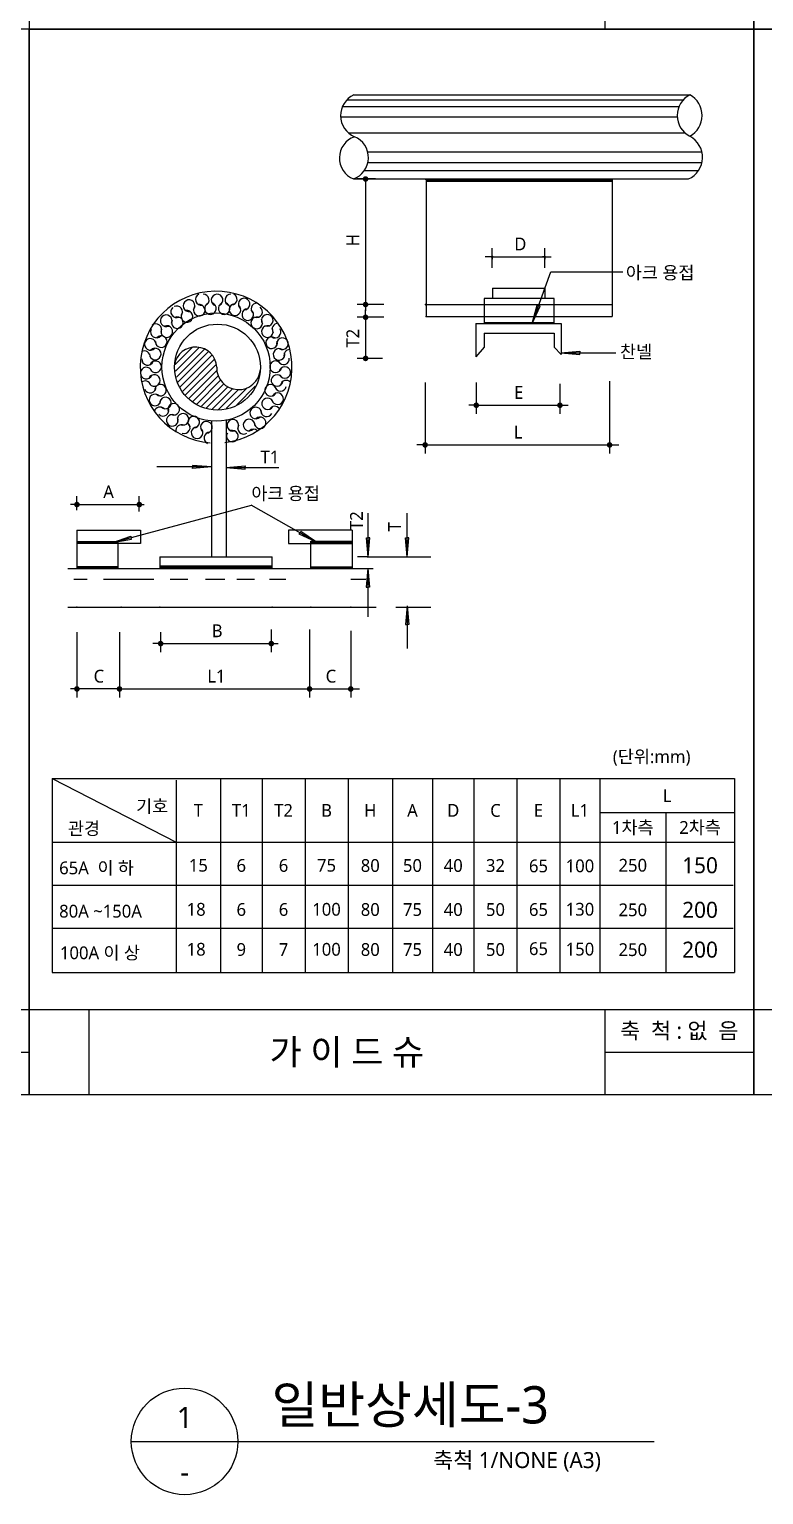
# Model space of a CAD drawing. Header units: millimetres. Extents: x 70076 to 74197, y 15592 to 16067.
# Drawn here: x 72030.4 to 72168.2, y 15592.3 to 15867.4 of the extents above; entities that cross this region are included whole.
import ezdxf
from ezdxf.enums import TextEntityAlignment as Align

# ---------------------------------------------------------------- set-up
doc = ezdxf.new("R2010")
doc.units = ezdxf.units.MM
for name, color, linetype in [('AA-MKXS', 3, 'Continuous'), ('C', 4, 'Continuous'), ('G', 3, 'Continuous'), ('M', 6, 'Continuous'), ('MDET', 4, 'Continuous'), ('Y', 2, 'Continuous')]:
    doc.layers.add(name, color=color, linetype=linetype)
doc.styles.add('sunjin', font='')
doc.styles.get('sunjin').set_extended_font_data('Malgun Gothic')

# ---------------------------------------------------------------- blocks, each defined once
blk = doc.blocks.new('BORDER')
for p, q in [((1, 1), (0, 1)), ((0, 1), (0, 0)), ((1, 0), (1, 1)), ((0, 0), (1, 0))]:
    blk.add_line(p, q)
blk = doc.blocks.new('*X1347')
at = {"color": 0, "linetype": 'Continuous'}
for p, q in [((29.73, 160.19), (33.8, 164.26)), ((29.76, 158.63), (35.36, 164.23)), ((29.99, 157.27), (36.57, 163.85)), ((30.37, 156.06), (37.55, 163.24)), ((30.87, 154.96), (38.36, 162.45)), ((31.47, 153.97), (38.97, 161.48)), ((32.16, 153.08), (39.37, 160.28)), ((32.95, 152.27), (39.49, 158.82)), ((33.83, 151.56), (39.82, 157.55)), ((34.8, 150.94), (40.38, 156.52)), ((35.87, 150.42), (41.12, 155.67)), ((37.06, 150.02), (42.04, 155)), ((44.17, 150.77), (48.49, 155.09)), ((49.35, 157.54), (49.36, 157.55)), ((38.39, 149.76), (43.16, 154.52)), ((39.9, 149.68), (44.54, 154.32)), ((41.71, 149.89), (46.5, 154.69))]:
    blk.add_line(p, q, dxfattribs=at)

msp = doc.modelspace()

# ---------------------------------------------------------------- linework, layer by layer
at = {"layer": 'AA-MKXS', "color": 7}
msp.add_line((72049.51, 15602.26), (72147.67, 15602.26), dxfattribs=at)
msp.add_circle((72059.51, 15602.26), 10, dxfattribs=at)
at = {"layer": 'C', "color": 4}
for p, q in [((72138.37, 15883.36), (72138.37, 15867.36)), ((72030.37, 15867.36), (72030.37, 15667.36)), ((71894.37, 15683.36), (72030.37, 15683.36)), ((72030.37, 15683.36), (72166.37, 15683.36)), ((72041.57, 15683.36), (72041.57, 15667.36)), ((72138.37, 15683.36), (72138.37, 15667.36)), ((72166.37, 15683.36), (72302.37, 15683.36)), ((72002.37, 15675.36), (72030.37, 15675.36)), ((72138.37, 15675.36), (72166.37, 15675.36))]:
    msp.add_line(p, q, dxfattribs=at)
at = {"layer": 'G', "color": 3, "linetype": 'Continuous'}
for p, q in [((72089.94, 15854.12), (72153.12, 15854.12)), ((72089.1, 15852.85), (72152.3, 15852.85)), ((72088.76, 15850.94), (72152.02, 15850.94)), ((72090.27, 15847.92), (72153.42, 15847.92)), ((72093.87, 15844.38), (72156.51, 15844.38)), ((72093.25, 15840.82), (72155.9, 15840.82)), ((72093.93, 15842.38), (72156.56, 15842.38)), ((72104.86, 15839.26), (72104.86, 15813.45)), ((72104.86, 15839.26), (72139.8, 15839.26)), ((72104.86, 15839.17), (72139.8, 15839.17)), ((72104.86, 15839.04), (72139.8, 15839.04)), ((72104.86, 15838.9), (72139.8, 15838.9)), ((72104.86, 15838.82), (72139.8, 15838.82)), ((72139.8, 15839.26), (72139.8, 15813.45)), ((72117.32, 15818.79), (72127.12, 15818.79)), ((72117.32, 15818.79), (72117.32, 15816.79)), ((72127.12, 15818.79), (72127.12, 15816.79)), ((72104.86, 15815.67), (72139.8, 15815.67)), ((72128.9, 15816.79), (72115.77, 15816.79)), ((72115.77, 15816.79), (72115.77, 15812.11)), ((72128.9, 15812.11), (72128.9, 15816.79)), ((72104.86, 15813.45), (72139.8, 15813.45)), ((72114.21, 15812.11), (72130.23, 15812.11)), ((72114.21, 15812.11), (72114.21, 15805.88)), ((72115.77, 15812.31), (72128.9, 15812.31)), ((72115.77, 15812.26), (72128.9, 15812.26)), ((72115.77, 15812.26), (72128.89, 15812.26)), ((72115.77, 15812.24), (72128.9, 15812.24)), ((72115.77, 15812.21), (72128.9, 15812.21)), ((72115.77, 15812.19), (72128.9, 15812.19)), ((72115.77, 15812.14), (72128.9, 15812.14)), ((72115.77, 15810.33), (72128.9, 15810.33)), ((72115.77, 15810.33), (72115.77, 15807.66)), ((72128.9, 15810.33), (72128.9, 15807.66)), ((72130.23, 15812.11), (72130.23, 15806.33)), ((72115.77, 15807.66), (72114.21, 15805.88)), ((72128.9, 15807.66), (72130.23, 15806.33)), ((72064.58, 15793.92), (72064.58, 15768.33)), ((72067.32, 15794.1), (72067.32, 15768.25)), ((72039.28, 15773.34), (72051.24, 15773.34)), ((72039.28, 15773.34), (72039.28, 15766.11)), ((72051.24, 15773.34), (72051.24, 15770.83)), ((72090.99, 15773.34), (72079.03, 15773.34)), ((72079.03, 15773.34), (72079.03, 15770.83)), ((72090.99, 15773.34), (72090.99, 15766.11)), ((72039.28, 15771.22), (72047.05, 15771.22)), ((72039.28, 15771.21), (72047.05, 15771.21)), ((72039.28, 15771.15), (72047.05, 15771.15)), ((72039.28, 15771.07), (72047.05, 15771.07)), ((72039.28, 15770.97), (72047.05, 15770.97)), ((72039.28, 15770.89), (72047.05, 15770.89)), ((72051.24, 15770.83), (72039.28, 15770.83)), ((72047.34, 15770.83), (72039.56, 15770.83)), ((72047.05, 15766.11), (72047.05, 15770.83)), ((72079.03, 15770.83), (72090.99, 15770.83)), ((72082.93, 15770.83), (72090.71, 15770.83)), ((72083.22, 15771.24), (72091, 15771.24)), ((72083.22, 15770.83), (72083.22, 15771.24)), ((72083.22, 15771.14), (72091, 15771.14)), ((72083.22, 15771.1), (72090.99, 15771.1)), ((72083.22, 15771.07), (72090.99, 15771.07)), ((72083.22, 15771.04), (72090.99, 15771.04)), ((72083.22, 15771), (72090.99, 15771)), ((72083.22, 15770.97), (72090.87, 15770.97)), ((72083.22, 15770.94), (72090.99, 15770.94)), ((72083.22, 15770.92), (72090.99, 15770.92)), ((72083.22, 15770.88), (72090.99, 15770.88)), ((72083.22, 15766.11), (72083.22, 15770.83)), ((72083.3, 15770.88), (72090.99, 15770.88)), ((72083.33, 15770.97), (72090.99, 15770.97)), ((72037.6, 15766.11), (72094.9, 15766.11)), ((72039.28, 15766.52), (72047.05, 15766.52)), ((72039.28, 15766.43), (72047.05, 15766.43)), ((72039.28, 15766.33), (72047.05, 15766.33)), ((72039.28, 15766.19), (72047.05, 15766.19)), ((72054.84, 15768.33), (72075.98, 15768.33)), ((72054.84, 15768.33), (72054.84, 15766.11)), ((72054.84, 15766.62), (72075.98, 15766.62)), ((72054.84, 15766.51), (72075.98, 15766.51)), ((72054.84, 15766.43), (72075.98, 15766.43)), ((72054.84, 15766.29), (72075.98, 15766.29)), ((72054.84, 15766.23), (72075.98, 15766.23)), ((72054.84, 15766.11), (72075.98, 15766.11)), ((72075.98, 15766.11), (72075.98, 15768.33)), ((72083.21, 15766.43), (72090.98, 15766.43)), ((72083.22, 15766.33), (72090.99, 15766.33)), ((72083.22, 15766.3), (72090.99, 15766.3)), ((72083.22, 15766.28), (72090.99, 15766.28)), ((72083.22, 15766.26), (72090.99, 15766.26)), ((72083.22, 15766.23), (72090.99, 15766.23)), ((72083.22, 15766.21), (72090.99, 15766.21)), ((72083.22, 15766.18), (72090.99, 15766.18)), ((72083.22, 15766.16), (72090.99, 15766.16)), ((72083.22, 15766.15), (72090.99, 15766.15)), ((72083.23, 15766.35), (72091.02, 15766.35)), ((72038.71, 15764.16), (72041.21, 15764.16)), ((72044.27, 15764.16), (72053.73, 15764.16)), ((72056.79, 15764.16), (72060.13, 15764.16)), ((72063.47, 15764.16), (72067.08, 15764.16)), ((72069.31, 15764.16), (72072.65, 15764.16)), ((72075.43, 15764.16), (72078.49, 15764.16)), ((72090.73, 15764.16), (72093.51, 15764.16)), ((72037.6, 15758.87), (72095.46, 15758.87))]:
    msp.add_line(p, q, dxfattribs=at)
msp.add_circle((72065.69, 15803.94), 8.07, dxfattribs=at)
for centre, radius, start, end in [((72093.11, 15851.15), 4.31, 114.9961, 246.5197), ((72156.33, 15851.17), 4.36, 116.7917, 243.2083), ((72152.19, 15851.17), 4.46, 299.1781, 60.8219), ((72092.83, 15843.19), 4.25, 109.7201, 247.627), ((72089.77, 15843.26), 4.25, 289.814, 67.533), ((72152.27, 15843.33), 4.46, 294.3683, 61.9839), ((72060.34, 15815.47), 1.09, 320.0081, 280.8409), ((72062.26, 15814.63), 1.09, 140.0081, 100.8409), ((72062.65, 15816.63), 1.09, 116.566, 280.8409), ((72063.03, 15816.54), 1.09, 293.4421, 90), ((72064.37, 15814.93), 1.09, 113.4421, 74.2749), ((72065.61, 15816.54), 1.09, 293.4421, 254.2749), ((72066.95, 15814.93), 1.09, 113.4421, 74.2749), ((72068.19, 15816.54), 1.09, 90, 254.2749), ((72068.96, 15814.71), 1.09, 92.6707, 53.5035), ((72068.28, 15816.7), 1.09, 272.6707, 69.2286), ((72070.69, 15815.78), 1.09, 272.6707, 233.5035), ((72073.11, 15814.87), 1.09, 91.8238, 233.5035), ((72056.07, 15812.64), 1.09, 334.045, 294.8778), ((72058.03, 15814.32), 1.09, 130.6029, 294.8778), ((72058.15, 15812.29), 1.09, 154.045, 114.8778), ((72058.03, 15814.32), 1.09, 320.0081, 116.566), ((72059.95, 15813.47), 1.09, 140.0081, 100.8409), ((72071.38, 15813.8), 1.09, 92.6707, 53.5035), ((72073.05, 15812.24), 1.09, 74.2364, 35.0692), ((72073.03, 15814.34), 1.09, 254.2364, 50.7943), ((72075.03, 15812.71), 1.09, 254.2364, 215.0692), ((72054.22, 15810.54), 1.09, 154.0086, 318.2834), ((72054.11, 15810.96), 1.09, 334.045, 130.6029), ((72056.18, 15810.61), 1.09, 154.045, 114.8778), ((72075.05, 15810.61), 1.09, 74.2364, 35.0692), ((72076.5, 15810.52), 1.09, 235.8022, 32.3601), ((72077.03, 15811.08), 1.09, 88.6947, 215.0692), ((72053.09, 15808.21), 1.09, 357.4506, 318.2834), ((72054, 15806.39), 1.09, 177.4506, 138.2834), ((72055.13, 15808.72), 1.09, 177.4506, 138.2834), ((72061.57, 15803.72), 3.99, 2.9324, 170.2257), ((72075.85, 15808.52), 1.09, 55.8022, 16.635), ((72077.24, 15806.33), 1.09, 55.8022, 16.635), ((72077.88, 15808.33), 1.09, 235.8022, 196.635), ((72079.26, 15806.15), 1.09, 88.7066, 196.635), ((72051.96, 15805.89), 1.09, 357.4506, 115.8477), ((72052.59, 15805.39), 1.09, 174.5654, 338.8403), ((72054.08, 15804.01), 1.09, 198.0075, 158.8403), ((72076.61, 15804), 1.09, 29.2381, 350.0709), ((72078.08, 15805.5), 1.09, 209.2381, 5.796), ((72052.34, 15802.82), 1.09, 18.0075, 338.8403), ((72053.83, 15801.44), 1.09, 198.0075, 158.8403), ((72069.65, 15803.82), 4.11, 178.4243, 355.1567), ((72076.87, 15801.43), 1.09, 29.2381, 350.0709), ((72078.34, 15802.93), 1.09, 209.2381, 170.0709), ((72052.1, 15800.25), 1.09, 18.0075, 126.0371), ((72053.04, 15800.18), 1.09, 201.1315, 5.4064), ((72055, 15799.61), 1.09, 224.5736, 185.4064), ((72075.67, 15799.57), 1.09, 10.8038, 331.6366), ((72076.98, 15798.01), 1.09, 190.8038, 151.6366), ((72077.54, 15800.53), 1.09, 190.8038, 347.3617), ((72078.6, 15800.36), 1.09, 43.3374, 170.0709), ((72053.97, 15797.77), 1.09, 44.5736, 5.4064), ((72054.91, 15795.36), 1.09, 44.5736, 165.8181), ((72055.45, 15795.83), 1.09, 222.9337, 27.2086), ((72055.93, 15797.2), 1.09, 224.5736, 185.4064), ((72057.48, 15796.02), 1.09, 246.3758, 207.2086), ((72072.86, 15795.33), 1.09, 354.8591, 315.6919), ((72075.11, 15797.05), 1.09, 10.8038, 331.6366), ((72076.41, 15795.49), 1.09, 33.6703, 151.6366), ((72057.21, 15793.94), 1.09, 66.3758, 27.2086), ((72059.24, 15794.13), 1.09, 246.3758, 207.2086), ((72061.22, 15793.61), 1.09, 271.3937, 232.2265), ((72063.61, 15792.64), 1.09, 271.3937, 232.2265), ((72068.57, 15793.01), 1.09, 328.293, 289.1258), ((72071.63, 15793.06), 1.09, 354.8591, 315.6919), ((72073.69, 15793.47), 1.09, 174.8591, 135.6919), ((72074.93, 15795.74), 1.09, 174.8591, 331.417), ((72058.97, 15792.04), 1.09, 66.3758, 190.9773), ((72059.46, 15792.58), 1.09, 247.9516, 52.2265), ((72061.86, 15791.61), 1.09, 91.3937, 52.2265), ((72064.25, 15790.64), 1.09, 91.3937, 247.9516), ((72068.48, 15790.98), 1.09, 148.293, 109.1258), ((72070.6, 15792.46), 1.09, 148.293, 304.8509), ((72072.45, 15791.2), 1.09, 46.5058, 135.6919)]:
    msp.add_arc(centre, radius, start, end, dxfattribs=at)
at = {"layer": 'G', "color": 3, "linetype": 'ByBlock'}
for p in [(72104.75, 15839.21), (72104.84, 15839.22), (72104.75, 15815.71), (72104.84, 15815.62), (72104.84, 15815.58), (72104.84, 15813.43), (72104.84, 15813.43), (72039.27, 15758.87), (72047.61, 15758.87), (72047.61, 15758.87), (72054.84, 15758.87), (72075.98, 15758.87), (72083.22, 15758.87), (72083.22, 15758.87), (72090.73, 15758.87)]:
    msp.add_point(p, dxfattribs=at)
at = {"layer": 'M', "color": 6, "linetype": 'Continuous'}
for p, q in [((72091.29, 15855.06), (72154.36, 15855.06)), ((72091.21, 15839.26), (72154.11, 15839.26)), ((72034.67, 15726.7), (72162.73, 15726.7)), ((72034.67, 15726.7), (72034.67, 15690.26)), ((72162.73, 15726.7), (72162.73, 15690.26)), ((72034.67, 15690.26), (72162.73, 15690.26))]:
    msp.add_line(p, q, dxfattribs=at)
msp.add_circle((72065.43, 15803.94), 10.16, dxfattribs=at)
msp.add_arc((72065.43, 15803.94), 14.25, 276.5636, 265.5219, dxfattribs=at)
at = {"layer": 'Y', "color": 2, "linetype": 'ByBlock'}
for p, q in [((72095.35, 15839.26), (72091.89, 15839.26)), ((72093.49, 15839.12), (72093.49, 15815.84)), ((72117.27, 15822.56), (72117.27, 15826.25)), ((72117.41, 15824.65), (72126.96, 15824.65)), ((72127.11, 15822.56), (72127.11, 15826.25)), ((72096.94, 15815.69), (72091.89, 15815.69)), ((72096.94, 15813.3), (72091.89, 15813.3)), ((72093.49, 15813.15), (72093.49, 15805.72)), ((72096.68, 15805.57), (72091.89, 15805.57)), ((72104.67, 15801.04), (72104.67, 15787.73)), ((72114.26, 15801.04), (72114.26, 15795.18)), ((72129.97, 15800.78), (72129.97, 15795.18)), ((72139.29, 15801.31), (72139.29, 15787.73)), ((72114.4, 15796.78), (72129.83, 15796.78)), ((72104.82, 15789.33), (72139.15, 15789.33)), ((72039.31, 15777.08), (72039.31, 15779.74)), ((72051.02, 15776.81), (72051.02, 15779.74)), ((72039.45, 15778.14), (72050.88, 15778.14)), ((72039.31, 15754.17), (72039.31, 15741.92)), ((72047.3, 15754.17), (72047.3, 15741.92)), ((72047.3, 15753.9), (72047.3, 15741.92)), ((72055.02, 15754.17), (72055.02, 15750.44)), ((72075.79, 15754.7), (72075.79, 15750.44)), ((72082.98, 15754.7), (72082.98, 15741.92)), ((72082.98, 15754.17), (72082.98, 15741.92)), ((72090.71, 15754.44), (72090.71, 15741.92)), ((72055.16, 15752.04), (72075.65, 15752.04)), ((72047.15, 15743.52), (72039.45, 15743.52)), ((72047.44, 15743.52), (72082.84, 15743.52)), ((72083.13, 15743.52), (72090.56, 15743.52))]:
    msp.add_line(p, q, dxfattribs=at)
at = {"layer": 'Y', "color": 2}
for p, q in [((72093.49, 15839.26), (72093.05, 15839.26)), ((72093.49, 15839.26), (72093.49, 15839.69)), ((72093.49, 15839.26), (72093.49, 15838.83)), ((72093.49, 15839.26), (72093.92, 15839.26)), ((72117.27, 15824.65), (72116.84, 15824.65)), ((72117.27, 15824.65), (72117.27, 15825.08)), ((72117.27, 15824.65), (72117.7, 15824.65)), ((72117.27, 15824.65), (72117.27, 15824.22)), ((72127.11, 15824.65), (72126.67, 15824.65)), ((72127.11, 15824.65), (72127.11, 15825.08)), ((72127.11, 15824.65), (72127.54, 15824.65)), ((72127.11, 15824.65), (72127.11, 15824.22)), ((72093.49, 15815.69), (72093.05, 15815.69)), ((72093.49, 15815.69), (72093.49, 15816.12)), ((72093.49, 15815.69), (72093.49, 15815.26)), ((72093.49, 15815.69), (72093.92, 15815.69)), ((72093.49, 15813.3), (72093.05, 15813.3)), ((72093.49, 15813.3), (72093.49, 15813.73)), ((72093.49, 15813.3), (72093.49, 15812.86)), ((72093.49, 15813.3), (72093.92, 15813.3)), ((72093.49, 15805.57), (72093.05, 15805.57)), ((72093.49, 15805.57), (72093.49, 15806)), ((72093.49, 15805.57), (72093.49, 15805.14)), ((72093.49, 15805.57), (72093.92, 15805.57)), ((72114.26, 15796.78), (72113.83, 15796.78)), ((72114.26, 15796.78), (72114.26, 15797.22)), ((72114.26, 15796.78), (72114.69, 15796.78)), ((72114.26, 15796.78), (72114.26, 15796.35)), ((72129.97, 15796.78), (72129.54, 15796.78)), ((72129.97, 15796.78), (72129.97, 15797.22)), ((72129.97, 15796.78), (72130.4, 15796.78)), ((72129.97, 15796.78), (72129.97, 15796.35)), ((72104.67, 15789.33), (72104.24, 15789.33)), ((72104.67, 15789.33), (72104.67, 15789.76)), ((72104.67, 15789.33), (72105.1, 15789.33)), ((72104.67, 15789.33), (72104.67, 15788.9)), ((72139.29, 15789.33), (72138.86, 15789.33)), ((72139.29, 15789.33), (72139.29, 15789.76)), ((72139.29, 15789.33), (72139.72, 15789.33)), ((72139.29, 15789.33), (72139.29, 15788.9)), ((72039.31, 15778.14), (72038.88, 15778.14)), ((72039.31, 15778.14), (72039.31, 15778.57)), ((72039.31, 15778.14), (72039.74, 15778.14)), ((72039.31, 15778.14), (72039.31, 15777.71)), ((72051.02, 15778.14), (72050.59, 15778.14)), ((72051.02, 15778.14), (72051.02, 15778.57)), ((72051.02, 15778.14), (72051.46, 15778.14)), ((72051.02, 15778.14), (72051.02, 15777.71)), ((72055.02, 15752.04), (72055.02, 15752.48)), ((72075.79, 15752.04), (72075.79, 15752.48)), ((72055.02, 15752.04), (72054.59, 15752.04)), ((72055.02, 15752.04), (72055.45, 15752.04)), ((72055.02, 15752.04), (72055.02, 15751.61)), ((72075.79, 15752.04), (72075.36, 15752.04)), ((72075.79, 15752.04), (72076.22, 15752.04)), ((72075.79, 15752.04), (72075.79, 15751.61)), ((72039.31, 15743.52), (72039.31, 15743.95)), ((72047.3, 15743.52), (72047.3, 15743.95)), ((72047.3, 15743.52), (72047.3, 15743.95)), ((72082.98, 15743.52), (72082.98, 15743.95)), ((72082.98, 15743.52), (72082.98, 15743.95)), ((72090.71, 15743.52), (72090.71, 15743.95)), ((72039.31, 15743.52), (72038.88, 15743.52)), ((72039.31, 15743.52), (72039.74, 15743.52)), ((72039.31, 15743.52), (72039.31, 15743.09)), ((72047.3, 15743.52), (72046.86, 15743.52)), ((72047.3, 15743.52), (72046.86, 15743.52)), ((72047.3, 15743.52), (72047.73, 15743.52)), ((72047.3, 15743.52), (72047.3, 15743.09)), ((72047.3, 15743.52), (72047.73, 15743.52)), ((72047.3, 15743.52), (72047.3, 15743.09)), ((72082.98, 15743.52), (72082.55, 15743.52)), ((72082.98, 15743.52), (72082.55, 15743.52)), ((72082.98, 15743.52), (72083.41, 15743.52)), ((72082.98, 15743.52), (72082.98, 15743.09)), ((72082.98, 15743.52), (72083.41, 15743.52)), ((72082.98, 15743.52), (72082.98, 15743.09)), ((72090.71, 15743.52), (72090.27, 15743.52)), ((72090.71, 15743.52), (72091.14, 15743.52)), ((72090.71, 15743.52), (72090.71, 15743.09))]:
    msp.add_line(p, q, dxfattribs=at)
at = {"layer": 'Y', "color": 2, "linetype": 'Continuous'}
for p, q in [((72116.84, 15824.65), (72115.93, 15824.65)), ((72127.54, 15824.65), (72128.35, 15824.65)), ((72124.75, 15812.12), (72128.28, 15821.8)), ((72128.28, 15821.8), (72141.76, 15821.8)), ((72124.75, 15812.12), (72125.68, 15815.57)), ((72125.68, 15815.57), (72125.97, 15815.45)), ((72126.26, 15815.36), (72125.97, 15815.45)), ((72093.49, 15815.26), (72093.49, 15814.53)), ((72093.49, 15813.73), (72093.49, 15814.72)), ((72124.75, 15812.12), (72126.26, 15815.36)), ((72130.14, 15806.62), (72133.7, 15806.93)), ((72130.14, 15806.62), (72140.45, 15806.62)), ((72130.14, 15806.62), (72133.7, 15806.32)), ((72133.7, 15806.93), (72133.69, 15806.62)), ((72133.7, 15806.32), (72133.69, 15806.62)), ((72113.83, 15796.78), (72112.87, 15796.78)), ((72130.4, 15796.78), (72131.5, 15796.78)), ((72104.24, 15789.33), (72103.13, 15789.33)), ((72139.72, 15789.33), (72141.05, 15789.33)), ((72064.59, 15785.2), (72054.29, 15785.2)), ((72064.59, 15785.2), (72061.03, 15785.5)), ((72061.03, 15785.5), (72061.05, 15785.2)), ((72064.59, 15785.2), (72061.03, 15784.89)), ((72061.03, 15784.89), (72061.05, 15785.2)), ((72067.3, 15785.1), (72070.86, 15785.4)), ((72070.86, 15785.4), (72070.85, 15785.09)), ((72067.3, 15785.1), (72077.23, 15785.1)), ((72067.3, 15785.1), (72070.86, 15784.79)), ((72070.86, 15784.79), (72070.85, 15785.1)), ((72038.88, 15778.14), (72038.13, 15778.14)), ((72051.46, 15778.14), (72051.95, 15778.14)), ((72060.28, 15774.83), (72072.08, 15778.03)), ((72084.29, 15771.09), (72072.03, 15778.01)), ((72046.06, 15771.01), (72060.28, 15774.83)), ((72093.96, 15768.31), (72093.96, 15776.51)), ((72101.3, 15768.33), (72101.3, 15776.51)), ((72046.06, 15771.01), (72049.42, 15772.23)), ((72046.06, 15771.01), (72049.57, 15771.64)), ((72049.42, 15772.23), (72049.48, 15771.93)), ((72049.57, 15771.64), (72049.48, 15771.93)), ((72081.04, 15772.57), (72081.2, 15772.83)), ((72084.29, 15771.09), (72081.04, 15772.57)), ((72081.34, 15773.11), (72081.2, 15772.83)), ((72084.29, 15771.09), (72081.34, 15773.11)), ((72093.96, 15768.31), (72093.66, 15771.87)), ((72093.66, 15771.87), (72093.97, 15771.86)), ((72093.96, 15768.31), (72094.27, 15771.87)), ((72094.27, 15771.87), (72093.96, 15771.86)), ((72101.3, 15768.33), (72100.99, 15771.89)), ((72100.99, 15771.89), (72101.3, 15771.88)), ((72101.3, 15768.33), (72101.6, 15771.89)), ((72101.6, 15771.89), (72101.3, 15771.88)), ((72047.05, 15770.83), (72047.05, 15771.21)), ((72093.79, 15768.33), (72091.99, 15768.33)), ((72093.9, 15766.16), (72093.59, 15762.6)), ((72093.79, 15768.33), (72105.75, 15768.33)), ((72093.9, 15766.16), (72093.9, 15757.03)), ((72093.9, 15766.16), (72094.2, 15762.6)), ((72093.59, 15762.6), (72093.89, 15762.62)), ((72094.2, 15762.6), (72093.89, 15762.62)), ((72099.18, 15758.87), (72105.75, 15758.87)), ((72101.3, 15759.15), (72100.99, 15755.59)), ((72101.3, 15759.15), (72101.3, 15751.1)), ((72101.3, 15759.15), (72101.6, 15755.59)), ((72100.99, 15755.59), (72101.3, 15755.6)), ((72101.6, 15755.59), (72101.29, 15755.6)), ((72054.59, 15752.04), (72053.58, 15752.04)), ((72076.22, 15752.04), (72077.11, 15752.04)), ((72038.88, 15743.52), (72038.13, 15743.52)), ((72091.14, 15743.52), (72092.33, 15743.52)), ((72034.67, 15726.7), (72057.93, 15714.74)), ((72057.93, 15726.42), (72057.93, 15690.26)), ((72066.27, 15726.7), (72066.27, 15690.26)), ((72074.06, 15726.7), (72074.06, 15690.26)), ((72082.13, 15726.7), (72082.13, 15690.26)), ((72090.19, 15726.7), (72090.19, 15690.26)), ((72098.54, 15726.7), (72098.54, 15690.26)), ((72106.05, 15726.7), (72106.05, 15690.26)), ((72113.84, 15726.7), (72113.84, 15690.26)), ((72121.9, 15726.7), (72121.9, 15690.26)), ((72129.97, 15726.7), (72129.97, 15690.26)), ((72137.48, 15726.7), (72137.48, 15690.26)), ((72137.48, 15720.3), (72162.73, 15720.3)), ((72149.82, 15720.3), (72149.82, 15690.26)), ((72034.67, 15714.74), (72162.73, 15714.74)), ((72034.67, 15706.67), (72162.51, 15706.67)), ((72034.67, 15698.6), (72162.51, 15698.6))]:
    msp.add_line(p, q, dxfattribs=at)
at = {"layer": 'Y', "color": 2, "linetype": 'Continuous', "const_width": 0.52}
for points in [[(72093.23, 15839.26, 1), (72093.75, 15839.26, 1)], [(72093.23, 15815.69, 1), (72093.75, 15815.69, 1)], [(72093.23, 15813.3, 1), (72093.75, 15813.3, 1)], [(72093.23, 15805.57, 1), (72093.75, 15805.57, 1)], [(72114, 15796.78, 1), (72114.52, 15796.78, 1)], [(72129.71, 15796.78, 1), (72130.23, 15796.78, 1)], [(72104.41, 15789.33, 1), (72104.93, 15789.33, 1)], [(72139.03, 15789.33, 1), (72139.55, 15789.33, 1)], [(72039.05, 15778.14, 1), (72039.57, 15778.14, 1)], [(72050.76, 15778.14, 1), (72051.28, 15778.14, 1)], [(72054.76, 15752.04, 1), (72055.28, 15752.04, 1)], [(72075.53, 15752.04, 1), (72076.05, 15752.04, 1)], [(72039.05, 15743.52, 1), (72039.57, 15743.52, 1)], [(72047.04, 15743.52, 1), (72047.56, 15743.52, 1)], [(72082.72, 15743.52, 1), (72083.24, 15743.52, 1)], [(72090.45, 15743.52, 1), (72090.97, 15743.52, 1)]]:
    msp.add_lwpolyline(points, format="xyb", close=True, dxfattribs=at)
at = {"layer": 'Y', "color": 2}
for centre, radius in [((72093.49, 15839.26), 0.144), ((72093.49, 15839.26), 0.072), ((72117.27, 15824.65), 0.144), ((72117.27, 15824.65), 0.072), ((72127.11, 15824.65), 0.144), ((72127.11, 15824.65), 0.072), ((72093.49, 15815.69), 0.144), ((72093.49, 15815.69), 0.072), ((72093.49, 15813.3), 0.144), ((72093.49, 15813.3), 0.072), ((72093.49, 15805.57), 0.144), ((72093.49, 15805.57), 0.072), ((72114.26, 15796.78), 0.144), ((72114.26, 15796.78), 0.072), ((72129.97, 15796.78), 0.144), ((72129.97, 15796.78), 0.072), ((72104.67, 15789.33), 0.144), ((72104.67, 15789.33), 0.072), ((72139.29, 15789.33), 0.144), ((72139.29, 15789.33), 0.072), ((72039.31, 15778.14), 0.144), ((72039.31, 15778.14), 0.072), ((72051.02, 15778.14), 0.144), ((72051.02, 15778.14), 0.072), ((72055.02, 15752.04), 0.144), ((72075.79, 15752.04), 0.144), ((72055.02, 15752.04), 0.072), ((72075.79, 15752.04), 0.072), ((72039.31, 15743.52), 0.144), ((72039.31, 15743.52), 0.072), ((72047.3, 15743.52), 0.144), ((72047.3, 15743.52), 0.144), ((72047.3, 15743.52), 0.072), ((72047.3, 15743.52), 0.072), ((72082.98, 15743.52), 0.144), ((72082.98, 15743.52), 0.144), ((72082.98, 15743.52), 0.072), ((72082.98, 15743.52), 0.072), ((72090.71, 15743.52), 0.144), ((72090.71, 15743.52), 0.072)]:
    msp.add_circle(centre, radius, dxfattribs=at)
at = {"layer": 'Y', "color": 2, "linetype": 'ByBlock'}
for p in [(72127.11, 15824.65), (72093.49, 15815.69), (72093.49, 15805.57), (72129.97, 15796.78), (72139.29, 15789.33), (72051.02, 15778.14), (72075.79, 15752.04), (72039.31, 15743.52), (72082.98, 15743.52), (72090.71, 15743.52)]:
    msp.add_point(p, dxfattribs=at)

# ---------------------------------------------------------------- block references
at = {"layer": 'C', "color": 4}
for p, xscale, yscale, zscale in [((72030.37, 15867.36), 136, 199.9999999999954, 136), ((72166.37, 15867.36), 136, 200, 136), ((71894.37, 15667.36), 136.0000000000002, 200.0000000000002, 136.0000000000002), ((72030.37, 15667.36), 136.0000000000002, 200.0000000000002, 136.0000000000002), ((72166.37, 15667.36), 136.0000000000002, 200.0000000000002, 136.0000000000002)]:
    msp.add_blockref('BORDER', p, dxfattribs=dict(at, xscale=xscale, yscale=yscale, zscale=zscale))
at = {"layer": 'G', "color": 3, "linetype": 'Continuous', "xscale": 0.8, "yscale": 0.8, "zscale": 0.8}
msp.add_blockref('*X1347', (72033.98, 15676.26), dxfattribs=at)

# ---------------------------------------------------------------- texts
at = {"layer": 'AA-MKXS', "style": 'sunjin'}
msp.add_text('일반상세도-3', height=7, dxfattribs=at).set_placement((72075.84, 15605.63))
msp.add_text('1', height=4, dxfattribs=at).set_placement((72059.54, 15604.75), align=Align.CENTER)
msp.add_text('축척 1/NONE (A3)', height=3, dxfattribs=at).set_placement((72137.67, 15598.76), align=Align.MIDDLE_RIGHT)
msp.add_text('-', height=4, dxfattribs=at).set_placement((72059.51, 15596.54), align=Align.MIDDLE)
at = {"layer": 'G', "style": 'sunjin'}
for s, p in [('H', (72092.29, 15826.61)), ('T2', (72092.29, 15807.61)), ('T2', (72092.98, 15773.35)), ('T', (72100.12, 15773.11))]:
    msp.add_text(s, height=2.4, rotation=90, dxfattribs=at).set_placement(p)
at = {"layer": 'G', "color": 3, "style": 'sunjin'}
for s, p in [('D', (72121.39, 15825.85)), ('아크 용접', (72142.35, 15820.46)), ('찬넬', (72141.25, 15805.63)), ('E', (72121.37, 15797.98)), ('L', (72121.3, 15790.53)), ('T1', (72073.76, 15785.85)), ('A', (72044.25, 15779.34)), ('아크 용접', (72072.05, 15779.02)), ('B', (72064.61, 15753.24)), ('C', (72042.44, 15744.72)), ('L1', (72063.77, 15744.72)), ('C', (72085.99, 15744.72))]:
    msp.add_text(s, height=2.4, dxfattribs=at).set_placement(p)
at = {"layer": 'G', "style": 'sunjin'}
for s, p in [('(단위:mm)', (72139.9, 15729.62)), ('기호', (72050.42, 15720.3)), ('관경', (72037.62, 15716.13)), ('65A  이 하', (72035.97, 15708.72)), ('80A ~150A', (72035.97, 15700.6)), ('100A 이 상', (72036.12, 15692.79))]:
    msp.add_text(s, height=2.4, dxfattribs=at).set_placement(p)
for s, p in [('L', (72150.1, 15723.5)), ('T', (72062.1, 15720.72)), ('T1', (72070.16, 15720.72)), ('T2', (72078.09, 15720.72)), ('B', (72086.16, 15720.72)), ('H', (72094.37, 15720.72)), ('A', (72102.29, 15720.72)), ('D', (72109.94, 15720.72)), ('C', (72117.87, 15720.72)), ('E', (72125.94, 15720.72)), ('L1', (72133.73, 15720.72)), ('1차측', (72143.65, 15717.52)), ('2차측', (72156.27, 15717.52)), ('15', (72062.1, 15710.42)), ('6', (72070.16, 15710.39)), ('6', (72078.09, 15710.39)), ('75', (72086.16, 15710.42)), ('80', (72094.37, 15710.38)), ('50', (72102.29, 15710.38)), ('40', (72109.94, 15710.38)), ('32', (72117.87, 15710.38)), ('65', (72125.94, 15710.3)), ('100', (72133.73, 15710.31)), ('250', (72143.65, 15710.42)), ('18 ', (72062.1, 15702.15)), ('6', (72070.16, 15702.12)), ('6', (72078.09, 15702.12)), ('100', (72086.16, 15702.15)), ('80', (72094.37, 15702.12)), ('75', (72102.29, 15702.12)), ('40', (72109.94, 15702.11)), ('50', (72117.87, 15702.11)), ('65', (72125.94, 15702.11)), ('130', (72133.73, 15702.17)), ('250', (72143.65, 15702.06)), ('18 ', (72062.1, 15694.65)), ('9', (72070.16, 15694.61)), ('7', (72078.09, 15694.61)), ('100', (72086.16, 15694.64)), ('80', (72094.37, 15694.61)), ('75', (72102.29, 15694.61)), ('40', (72109.94, 15694.61)), ('50', (72117.87, 15694.61)), ('65', (72125.94, 15694.76)), ('150', (72133.73, 15694.68)), ('250', (72143.65, 15694.58))]:
    msp.add_text(s, height=2.4, dxfattribs=at).set_placement(p, align=Align.MIDDLE_CENTER)
at = {"layer": 'G', "color": 3, "linetype": 'Continuous', "style": 'sunjin'}
for s, p in [('150', (72156.27, 15710.42)), ('200', (72156.27, 15702.06)), ('200', (72156.27, 15694.58))]:
    msp.add_text(s, height=3, dxfattribs=at).set_placement(p, align=Align.MIDDLE_CENTER)
at = {"layer": 'MDET', "color": 2, "style": 'sunjin'}
msp.add_text('축  척 : 없  음', height=3, dxfattribs=at).set_placement((72152.37, 15679.36), align=Align.MIDDLE_CENTER)
at = {"layer": 'MDET', "color": 3, "style": 'sunjin'}
msp.add_text('가 이 드 슈', height=4.8, dxfattribs=at).set_placement((72089.97, 15675.36), align=Align.MIDDLE_CENTER)

doc.saveas('drawing.dxf')
